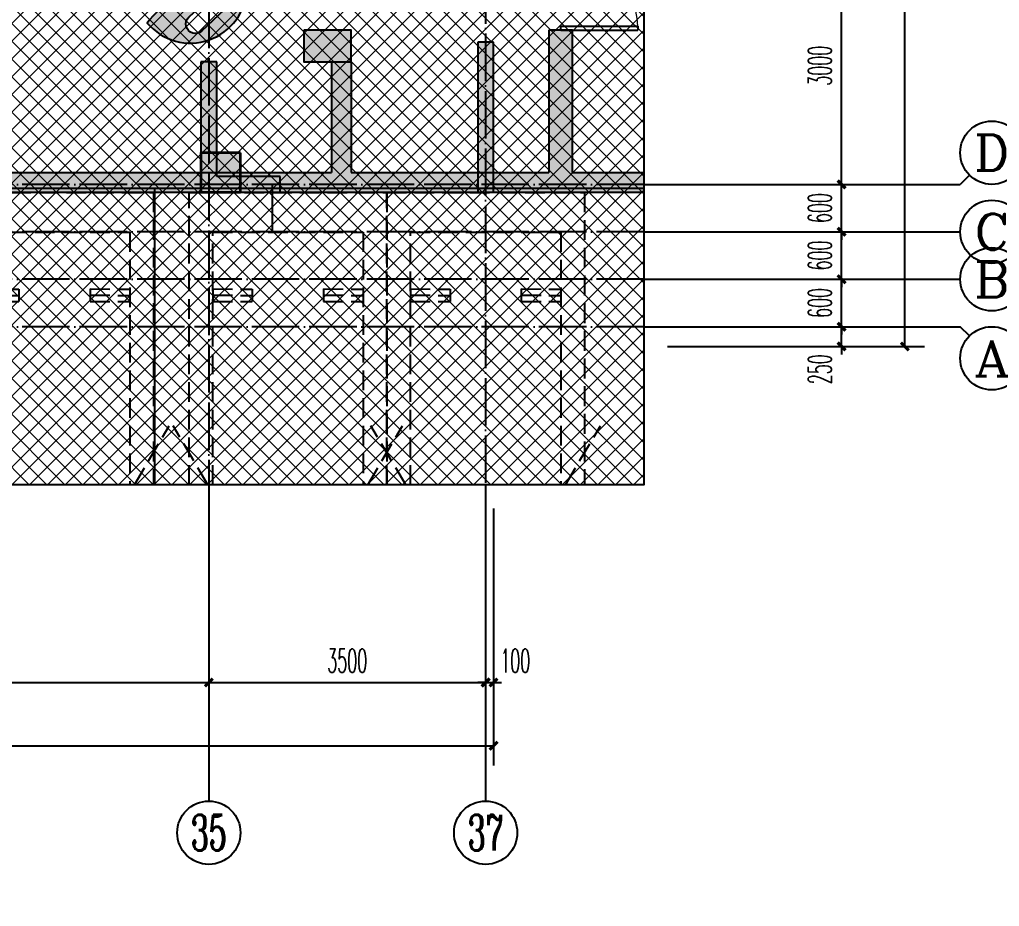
# Model space of a CAD drawing. Extents: x 27938 to 1507990, y 110129 to 923079.
# Drawn here: x 670814 to 683202, y 594601 to 605817 of the extents above; entities that cross this region are included whole.
import ezdxf
from ezdxf.enums import TextEntityAlignment as Align
from ezdxf.xclip import XClip

# ---------------------------------------------------------------- set-up
doc = ezdxf.new("R2010")
doc.units = 0
doc.header["$LTSCALE"] = 1000
doc.header["$MEASUREMENT"] = 0
doc.header["$XCLIPFRAME"] = 0
doc.linetypes.add('DASH', pattern=[0.35, 0.25, -0.1])
doc.linetypes.add('DOTE', pattern=[2.4200000000000004, 2, -0.2, 0.02, -0.2])
for name, color, linetype in [('0-R疏散口', 20, 'Continuous'), ('AXIS', 3, 'Continuous'), ('AXIS_TEXT', 7, 'Continuous'), ('COLUMN', 9, 'Continuous'), ('DOTE', 1, 'Continuous'), ('HS-A-停车位（标准）', 9, 'Continuous'), ('HS-A-墙-砼', 41, 'Continuous'), ('HS-A-门窗洞', 4, 'Continuous'), ('PUB_HATCH', 8, 'Continuous'), ('建-墙-填充', 8, 'Continuous'), ('疏散口', 20, 'Continuous')]:
    doc.layers.add(name, color=color, linetype=linetype)
doc.layers.add('填充', color=251, linetype='Continuous', lineweight=5)
doc.layers.add('砼柱', color=2, linetype='Continuous', lineweight=35)
doc.styles.add('_TCH_AXIS', font='COMPLEX', dxfattribs={"bigfont": 'GBCBIG'})
doc.styles.add('_TCH_DIM_T3', font='SIMPLEX.shx', dxfattribs={"width": 0.4941176470588236, "bigfont": 'GBCBIG.shx'})
doc.styles.add('COMPLEX', font='COMPLEX')
doc.dimstyles.new('_TCH_ARCH&&100', dxfattribs={"dimtxt": 297.5, "dimasz": 100, "dimexe": 250, "dimexo": 300, "dimgap": 126.25, "dimtad": 1, "dimdec": 0, "dimzin": 0, "dimdsep": 46, "dimtxsty": '_TCH_DIM_T3', "dimblk": 'ARCHTICK', "dimcen": 0.09, "dimclrt": 4, "dimazin": 2, "dimtfac": 1, "dimtdec": 0, "dimtix": 1, "dimtmove": 2, "dimatfit": 3, "dimfxl": 100, "dimtolj": 1, "dimtzin": 0, "dimarcsym": 0})

# ---------------------------------------------------------------- blocks, each defined once
blk = doc.blocks.new('A$C25A378E3')
at = {"layer": 'HS-A-停车位（标准）', "linetype": 'DASH'}
for p, q in [((299.9288666398497, 4280.200665866025), (299.9276344913524, 4120.200664976728)), ((299.9288666398497, 4280.200665866025), (799.9285807174165, 4280.00894703425)), ((799.9285807174165, 4280.00894703425), (799.9273485837039, 4120.008946264163)), ((1699.929113851395, 4280.193678615266), (1699.927881702897, 4120.19367778569)), ((1699.929113851395, 4280.193678615266), (2199.928827928961, 4280.001959843212)), ((2199.928827928961, 4280.001959843212), (2199.927595795365, 4120.001958953799)), ((299.9276344913524, 4120.200664976728), (799.9273485837039, 4120.008946264163)), ((299.9282505712472, 4200.200665451237), (799.9279646449722, 4200.00894667895)), ((1699.927881702897, 4120.19367778569), (2199.927595795365, 4120.001958953799)), ((1699.928497782676, 4200.193678200361), (2199.928211856517, 4200.001959428308)), ((300.0205537431175, 1700.046125917463), (-199.9740653929766, 2550.049336581258)), ((2200.020893819514, 1700.035927985562), (2700.026429273654, 2550.032717227354))]:
    blk.add_line(p, q, dxfattribs=at)
for points in [[(1.164153218269348e-10, 5499.999999999884), (2499.999999842257, 5499.971898506512), (2499.938176556607, -0.02810114610474557), (-0.06182328553404659, 3.472669050097466e-07)], [(299.9943796824664, 4999.996627852321), (2199.994379562442, 4999.975270717288), (2199.938176575466, -0.02472896687686443), (299.9381766954903, -0.003371831844560802)]]:
    blk.add_lwpolyline(points, close=True, dxfattribs=at)
blk = doc.blocks.new('A$C1DD019F9')
at = {"layer": '疏散口'}
h = blk.add_hatch(color=256, dxfattribs=at)
edge = h.paths.add_edge_path()
edge.add_line((1657.837590239942, 3315.723901660649), (367.3306208625436, 2025.216944172512))
edge.add_arc((562.7390984487897, 1829.808464785995), 276.3493204781321, 134.999999736071, 315.0000450135555)
edge.add_line((758.1477304548025, 1634.400139819365), (1381.488251060247, 2257.740654682275))
edge.add_arc((-487.2515846193137, 1989.868379143272), 1887.841129295078, -24.12321173134552, 8.157426411511608, ccw=False)
edge.add_arc((-487.2518275084583, 1989.868449001487), 1887.841379523462, 303.5961554791981, 335.8767893464231, ccw=False)
edge.add_arc((1657.83757689014, 1657.627985069564), 1658.095916591085, 89.99999953869542, 228.4172749558772, ccw=False)
h = blk.add_hatch(color=256, dxfattribs=at)
edge = h.paths.add_edge_path()
edge.add_line((1657.837590239942, 3315.723901660649), (2948.344559617341, 2025.216944172512))
edge.add_arc((2752.936082031095, 1829.808464785995), 276.3493204781321, -135.00004501355562, 45.000000263928996, ccw=False)
edge.add_line((2557.527450025082, 1634.400139819365), (1934.186929419636, 2257.740654682275))
edge.add_arc((3802.926765099197, 1989.868379143272), 1887.841129295078, 171.8425735884883, 204.1232117313454)
edge.add_arc((3802.927007988342, 1989.868449001489), 1887.841379523464, 204.123210653577, 236.403844520802)
edge.add_arc((1657.837603589745, 1657.627985069564), 1658.095916591085, 311.5827250441228, 450.0000004613047)
for points in [[(1657.837590239942, 3315.723901660649), (367.3306208625437, 2025.216944172512, 1.000000395120669), (758.1477304548025, 1634.400139819365), (1381.488251060247, 2257.740654682275, -0.1417897514410627), (1235.721885070204, 1218.307265423704, -0.141789732410033), (557.3581269979476, 417.3751685111782, -0.6899650482418342), (1657.837590239942, 3315.723901660649)], [(1657.837590239942, 3315.723901660649), (2948.344559617341, 2025.216944172512, -1.000000395120669), (2557.527450025082, 1634.400139819365), (1934.186929419636, 2257.740654682275, 0.1417897514410627), (2079.953295409679, 1218.307265423704, 0.141789732410033), (2758.317053481937, 417.3751685111782, 0.6899650482418342), (1657.837590239942, 3315.723901660649)]]:
    blk.add_lwpolyline(points, format="xyb", close=True, dxfattribs=at)
blk = doc.blocks.new('GFDGFSDFGD')
at = {"layer": 'PUB_HATCH'}
for points in [[(470716.6138186982, 367423.7237571239), (470516.6138194655, 367423.7237572445), (470516.6138193845, 365523.7242152715), (470716.6138235736, 365523.7259667461)], [(468016.6126930281, 365523.7242152719), (468016.6126930281, 365723.7242152719), (467216.6138193342, 365723.7242152694), (467216.6138205207, 367173.7241577404), (467016.6138205207, 367173.7241577404), (467016.6138193342, 365523.7242152694)]]:
    blk.add_hatch(color=256, dxfattribs=at).paths.add_polyline_path(points)
at = {"layer": 'COLUMN', "color": 6}
for p, q in [((470716.6138186982, 367423.7237571239), (470516.6138194655, 367423.7237572445)), ((470516.6138194655, 367423.7237572445), (470516.6138193845, 365523.7242152715)), ((470716.6138235736, 365523.7259667461), (470716.6138186982, 367423.7237571239)), ((467216.6138205207, 367173.7241577404), (467016.6138205207, 367173.7241577404)), ((467016.6138205207, 367173.7241577404), (467016.6138193342, 365523.7242152694)), ((467216.6138193342, 365723.7242152694), (467216.6138205207, 367173.7241577404)), ((468016.6126930281, 365723.7242152719), (467216.6138193342, 365723.7242152694)), ((468016.6126930281, 365523.7242152719), (468016.6126930281, 365723.7242152719)), ((467016.6138193342, 365523.7242152694), (468016.6126930281, 365523.7242152719)), ((470516.6138193845, 365523.7242152715), (470716.6138235736, 365523.7259667461))]:
    blk.add_line(p, q, dxfattribs=at)
blk = doc.blocks.new('$DorLib2D$00000002')
for p, q in [((-0.5, -5.684341886080802e-17), (-0.5000000000000007, 0.4875)), ((-0.4750000000000007, 0.4875), (-0.5000000000000007, 0.4875)), ((-0.475, -2.842170943040401e-17), (-0.4750000000000007, 0.4875)), ((0.475, -2.842170943040401e-17), (0.4750000000000007, 0.4875)), ((0.4750000000000007, 0.4875), (0.5000000000000007, 0.4875)), ((0.5, -5.684341886080802e-17), (0.5000000000000007, 0.4875)), ((-0.5, -5.684341886080802e-17), (-0.475, -2.842170943040401e-17)), ((0.5, -5.684341886080802e-17), (0.475, -2.842170943040401e-17))]:
    blk.add_line(p, q)
at = {"lineweight": 13}
for centre, start, end in [((-0.4875, -4.263256414560601e-17), 0, 88.53071641864632), ((0.4875, -4.263256414560601e-17), 91.4692835813537, 180)]:
    blk.add_arc(centre, 0.4875, start, end, dxfattribs=at)
blk = doc.blocks.new('_FZH')
blk.add_lwpolyline([(-0.5, -0.5), (0.5, -0.5), (0.5, 0.5), (-0.5, 0.5)], close=True)
at = {"layer": 'PUB_HATCH'}
blk.add_solid([(-0.5, -0.5), (0.5, -0.5), (-0.5, 0.5), (0.5, 0.5)], dxfattribs=at)
blk = doc.blocks.new('A$C74D73064')
at = {"layer": 'PUB_HATCH'}
for points in [[(116415.4155966634, 54722.25575197964), (116415.4155966633, 56522.2350990947), (116115.4155966634, 56522.23509909471), (116115.4155966635, 54722.25587775343), (116265.4155757011, 54638.92248153312)], [(113615.389176349, 56122.23509909539), (113365.3891763493, 56122.23509909539), (113365.3891763493, 54721.70048682063), (113482.055843016, 54638.36715348729), (113615.3891763493, 54721.70048682059)], [(112215.4155942003, 54972.25222038873), (111715.4155942003, 54972.25222038873), (111715.4155942003, 54472.25222038873), (112215.4155942003, 54472.25222038873)]]:
    blk.add_hatch(color=256, dxfattribs=at).paths.add_polyline_path(points)
at = {"layer": '填充'}
h = blk.add_hatch(dxfattribs=at)
h.set_pattern_fill('ANSI37', color=196, scale=100, style=0)
h.set_pattern_definition([(45, (-58932.59737397294, 57522.26104246161), (-112.2532015133644, 112.2532015133644), []), (135, (-58932.59737397294, 57522.26104246161), (-112.2532015133644, -112.2532015133644), [])])
h.paths.add_polyline_path([(80665.17657511955, 65672.48837301414), (80665.16932242422, 67372.48837294616), (76315.42368363193, 67372.47708903544), (76315.44392695435, 65922.31491917116), (73815.27983643705, 65922.28001850366), (73815.70312912099, 63022.07399201696), (71715.62008735508, 63022.08716759388), (71715.62008629018, 58172.52289359935), (76465.42623533832, 58172.52289476292), (76465.42663210043, 57472.26040527446), (81365.36264781794, 57472.33170770865), (81365.36493707402, 59522.34522828285), (81765.3190175374, 59522.16067231307), (81765.3167283663, 61372.41094861017), (79315.43034706055, 61372.50304306741), (79315.43729322893, 65672.48837303871)], flags=16)
h.paths.add_polyline_path([(104365.4086881626, 66522.63366111729), (104365.4076288358, 67421.37207475211), (100065.881475899, 67423.14449472248), (100065.8795978961, 65672.65199905203), (101315.6179143765, 65672.65199907881), (101315.4711288555, 61472.51502871164), (96715.47766501829, 61472.51356931019), (96715.47981255525, 58172.52251458913), (101465.4718973952, 58172.52251474874), (101465.4718925493, 57472.25621834851), (104165.4718936068, 57472.25621835887), (104165.4718936031, 59522.25982905645), (107365.4438624625, 59522.24441909161), (107365.4570225276, 63822.26013017795), (106865.5058597741, 63822.24568696052), (106865.4991138614, 66522.58811312297)], flags=16)
h.paths.add_polyline_path([(63315.42633097706, 70272.25290802703), (117315.4131985184, 70272.25290802703), (117315.4131985184, 50772.25290920387), (63315.42633097706, 50772.25290920387)])
at = {"layer": '建-墙-填充'}
for points in [[(94530.03510113491, 54721.70048682066), (94530.03510113491, 54471.70048682066), (113465.3891763493, 54471.70048682066), (113482.055843016, 54638.36715348729), (113365.3891763493, 54721.70048682063)], [(113482.055843016, 54638.36715348729), (113465.3891763493, 54471.70048682066), (115365.4155937695, 54471.70048682066), (115365.4155937695, 54721.70048682066), (113615.3891763493, 54721.70048682059)], [(115365.4156356952, 54722.25619218789), (115365.4155308836, 54472.25619218791), (116265.4155337764, 54472.25581486629), (116265.4155757011, 54638.92248153312), (116115.4155966635, 54722.25587775343)], [(116265.4155757011, 54638.92248153312), (116265.4155337764, 54472.25581486629), (117515.4348529628, 54472.25529080082), (117598.7681862959, 54605.58860317161), (117515.4348529625, 54722.25529080063), (116415.4155966634, 54722.25575197964)]]:
    blk.add_hatch(color=256, dxfattribs=at).paths.add_polyline_path(points)
at = {"color": 3}
blk.add_lwpolyline([(63315.42633097706, 70272.25290802703), (117315.4131985184, 70272.25290802703), (117315.4131985184, 50772.25290920387), (63315.42633097706, 50772.25290920387)], close=True, dxfattribs=at)
at = {"layer": 'DOTE', "color": 5}
for p, q in [((186069.1586907378, 54519.25646165141), (-82096.49317365023, 54519.25646165141)), ((111130.0351011313, 54519.2564616513), (111130.0351011313, 3986.254199284944))]:
    blk.add_line(p, q, dxfattribs=at)
at = {"layer": 'HS-A-墙-砼'}
for p, q in [((113615.389176349, 56522.2350990963), (113315.3891763492, 56522.2350990963)), ((116415.4155966633, 56522.2350990947), (116115.4155966634, 56522.23509909471)), ((116115.4155966634, 56522.23509909471), (116115.4155966635, 54722.25587775343)), ((116415.4155966634, 54722.25575197964), (116415.4155966633, 56522.2350990947)), ((113365.3891763494, 56122.23509909471), (113365.3891763493, 54721.70048682063)), ((113615.3891763493, 56122.2350990947), (113615.3891763493, 54721.70048682059)), ((94530.03510113491, 54721.70048682066), (113365.3891763493, 54721.70048682063)), ((113615.3891763493, 54721.70048682059), (115365.4155937695, 54721.70048682066)), ((115365.4156356952, 54722.25619218789), (116115.4155966635, 54722.25587775343)), ((116415.4155966634, 54722.25575197964), (117515.4348529625, 54722.25529080063)), ((94530.03510113491, 54471.70048682066), (113465.3891763493, 54471.70048682066)), ((113465.3891763493, 54471.70048682066), (115365.4155937695, 54471.70048682066)), ((115365.4155308836, 54472.25619218791), (116265.4155337764, 54472.25581486629)), ((116265.4155337764, 54472.25581486629), (117515.4348529628, 54472.25529080082))]:
    blk.add_line(p, q, dxfattribs=at)
at = {"layer": 'PUB_HATCH'}
blk.add_lwpolyline([(112215.4155942003, 54972.25222038873), (111715.4155942003, 54972.25222038873), (111715.4155942003, 54472.25222038873), (112215.4155942003, 54472.25222038873)], close=True, dxfattribs=at)
at = {"layer": '砼柱', "lineweight": 35}
blk.add_lwpolyline([(112215.4155942003, 54972.25222038873), (111715.4155942003, 54972.25222038873), (111715.4155942003, 54472.25222038873), (112215.4155942003, 54472.25222038873)], close=True, dxfattribs=at)
blk.add_blockref('GFDGFSDFGD', (-355301.152368289, -311051.4719234842))
at = {"layer": '0-R疏散口', "xscale": 0.4305656706515025, "yscale": 0.4305656706515025, "zscale": 0.4305656706515025, "rotation": 268.5740796940182}
blk.add_blockref('A$C1DD019F9', (110886.8245549439, 57803.87623169273), dxfattribs=at)
at = {"layer": 'COLUMN', "xscale": 400, "yscale": 600, "zscale": 600, "rotation": 270}
blk.add_blockref('_FZH', (113315.389176349, 56322.23509909539), dxfattribs=at)
at = {"layer": 'HS-A-停车位（标准）', "linetype": 'DASH', "rotation": 0.0006440387894940686}
for p in [(108615.4550043413, 48968.66647488682), (111565.4550043413, 48968.66647488682), (114065.4550043414, 48968.66647488694)]:
    blk.add_blockref('A$C25A378E3', p, dxfattribs=at)
at = {"layer": 'HS-A-门窗洞', "xscale": 2000, "yscale": 2000, "zscale": 300, "rotation": 270}
blk.add_blockref('$DorLib2D$00000002', (116265.4155966634, 57522.23509909527), dxfattribs=at)
blk = doc.blocks.new('HFHFTHFD')
at = {"layer": 'DOTE', "color": 0, "linetype": 'DOTE', "ltscale": 0.3}
for p, q in [((470616.5787020952, 612948.8100463543), (470616.5787020951, 593448.8100475312)), ((467116.5787022669, 601748.8100392178), (467116.5787022669, 593448.8100475312)), ((472616.5787020951, 597248.8100389724), (418616.5787028495, 597248.8100389724)), ((467916.5787022669, 597248.8100389725), (467916.578702267, 596648.8100389723)), ((472616.5787020951, 596648.8100389723), (418616.5787028495, 596648.8100389723)), ((472616.5787020951, 596048.810047531), (418616.5787028495, 596048.810047531)), ((472616.5787020951, 595448.810047531), (418616.5787028495, 595448.8100475312))]:
    blk.add_line(p, q, dxfattribs=at)
blk = doc.blocks.new('_ArchTick')
at = {"color": 0, "linetype": 'ByBlock', "const_width": 0.4}
blk.add_lwpolyline([(-0.5, -0.5), (0.5, 0.5)], dxfattribs=at)
blk = doc.blocks.new('*D1551')
at = {"layer": 'AXIS', "color": 0, "lineweight": -2}
for p, q in [((679006.330890402, 601932.5644896362), (681456.330890402, 601932.5644896362)), ((681206.330890402, 601932.5644896362), (681206.330890402, 602032.5644896362)), ((681206.330890402, 601682.5644896362), (681206.330890402, 601932.5644896362)), ((679006.330890402, 601682.5644896362), (681456.330890402, 601682.5644896362)), ((681206.330890402, 601682.5644896362), (681206.330890402, 601582.5644896362))]:
    blk.add_line(p, q, dxfattribs=at)
at = {"layer": 'Defpoints', "color": 0}
for p in [(678706.330890402, 601932.5644896362), (681206.330890402, 601932.5644896362), (678706.330890402, 601682.5644896362)]:
    blk.add_point(p, dxfattribs=at)
at = {"layer": 'AXIS', "color": 0, "lineweight": -2, "xscale": 100, "yscale": 100, "zscale": 100}
for p, rotation in [((681206.330890402, 601932.5644896362), 270), ((681206.330890402, 601682.5644896362), 90)]:
    blk.add_blockref('_ArchTick', p, dxfattribs=dict(at, rotation=rotation))
at = {"layer": 'AXIS', "color": 4, "insert": (680931.330890402, 601393.5644896362), "char_height": 297.5, "attachment_point": 5, "rotation": 90, "style": '_TCH_DIM_T3'}
blk.add_mtext('\\A1;250', dxfattribs=at)
blk = doc.blocks.new('*D1552')
at = {"layer": 'AXIS', "color": 0, "lineweight": -2}
for p, q in [((681206.330890402, 602532.5644896363), (681206.330890402, 602632.5644896363)), ((679006.330890402, 602532.5644896363), (681456.330890402, 602532.5644896363)), ((681206.330890402, 601932.5644896362), (681206.330890402, 602532.5644896363)), ((679006.330890402, 601932.5644896362), (681456.330890402, 601932.5644896362)), ((681206.330890402, 601932.5644896362), (681206.330890402, 601832.5644896362))]:
    blk.add_line(p, q, dxfattribs=at)
at = {"layer": 'Defpoints', "color": 0}
for p in [(678706.330890402, 602532.5644896363), (681206.330890402, 602532.5644896363), (678706.330890402, 601932.5644896362)]:
    blk.add_point(p, dxfattribs=at)
at = {"layer": 'AXIS', "color": 0, "lineweight": -2, "xscale": 100, "yscale": 100, "zscale": 100}
for p, rotation in [((681206.330890402, 602532.5644896363), 270), ((681206.330890402, 601932.5644896362), 90)]:
    blk.add_blockref('_ArchTick', p, dxfattribs=dict(at, rotation=rotation))
at = {"layer": 'AXIS', "color": 4, "insert": (680931.3308904018, 602232.5644896363), "char_height": 297.5, "attachment_point": 5, "rotation": 90, "style": '_TCH_DIM_T3'}
blk.add_mtext('\\A1;600', dxfattribs=at)
blk = doc.blocks.new('*D1553')
at = {"layer": 'AXIS', "color": 0, "lineweight": -2}
for p, q in [((681206.330890402, 603132.5644896358), (681206.330890402, 603232.5644896358)), ((679006.330890402, 603132.5644896358), (681456.330890402, 603132.5644896358)), ((681206.330890402, 602532.5644896363), (681206.330890402, 603132.5644896358)), ((679006.330890402, 602532.5644896363), (681456.330890402, 602532.5644896363)), ((681206.330890402, 602532.5644896363), (681206.330890402, 602432.5644896363))]:
    blk.add_line(p, q, dxfattribs=at)
at = {"layer": 'Defpoints', "color": 0}
for p in [(678706.330890402, 603132.5644896358), (681206.330890402, 603132.5644896358), (678706.330890402, 602532.5644896363)]:
    blk.add_point(p, dxfattribs=at)
at = {"layer": 'AXIS', "color": 0, "lineweight": -2, "xscale": 100, "yscale": 100, "zscale": 100}
for p, rotation in [((681206.330890402, 603132.5644896358), 270), ((681206.330890402, 602532.5644896363), 90)]:
    blk.add_blockref('_ArchTick', p, dxfattribs=dict(at, rotation=rotation))
at = {"layer": 'AXIS', "color": 4, "insert": (680931.3308904018, 602832.5644896361), "char_height": 297.5, "attachment_point": 5, "rotation": 90, "style": '_TCH_DIM_T3'}
blk.add_mtext('\\A1;600', dxfattribs=at)
blk = doc.blocks.new('*D1554')
at = {"layer": 'AXIS', "color": 0, "lineweight": -2}
for p, q in [((681206.330890402, 603732.5644896349), (681206.330890402, 603832.5644896349)), ((679006.330890402, 603732.5644896349), (681456.330890402, 603732.5644896349)), ((681206.330890402, 603132.5644896358), (681206.330890402, 603732.5644896349)), ((679006.330890402, 603132.5644896358), (681456.330890402, 603132.5644896358)), ((681206.330890402, 603132.5644896358), (681206.330890402, 603032.5644896358))]:
    blk.add_line(p, q, dxfattribs=at)
at = {"layer": 'Defpoints', "color": 0}
for p in [(678706.330890402, 603732.5644896349), (681206.330890402, 603732.5644896349), (678706.330890402, 603132.5644896358)]:
    blk.add_point(p, dxfattribs=at)
at = {"layer": 'AXIS', "color": 0, "lineweight": -2, "xscale": 100, "yscale": 100, "zscale": 100}
for p, rotation in [((681206.330890402, 603732.5644896349), 270), ((681206.330890402, 603132.5644896358), 90)]:
    blk.add_blockref('_ArchTick', p, dxfattribs=dict(at, rotation=rotation))
at = {"layer": 'AXIS', "color": 4, "insert": (680931.3308904018, 603432.5644896354), "char_height": 297.5, "attachment_point": 5, "rotation": 90, "style": '_TCH_DIM_T3'}
blk.add_mtext('\\A1;600', dxfattribs=at)
blk = doc.blocks.new('*D1555')
at = {"layer": 'AXIS', "color": 0, "lineweight": -2}
for p, q in [((679006.330890402, 606732.5644887378), (681456.330890402, 606732.5644887378)), ((681206.330890402, 603732.5644896349), (681206.330890402, 606732.5644887378)), ((679006.330890402, 603732.5644896349), (681456.330890402, 603732.5644896349))]:
    blk.add_line(p, q, dxfattribs=at)
at = {"layer": 'Defpoints', "color": 0}
for p in [(678706.330890402, 606732.5644887378), (681206.330890402, 606732.5644887378), (678706.330890402, 603732.5644896349)]:
    blk.add_point(p, dxfattribs=at)
at = {"layer": 'AXIS', "color": 0, "lineweight": -2, "xscale": 100, "yscale": 100, "zscale": 100}
for p, rotation in [((681206.330890402, 606732.5644887378), 90), ((681206.330890402, 603732.5644896349), 270)]:
    blk.add_blockref('_ArchTick', p, dxfattribs=dict(at, rotation=rotation))
at = {"layer": 'AXIS', "color": 4, "insert": (680931.3308904018, 605232.5644891865), "char_height": 297.5, "attachment_point": 5, "rotation": 90, "style": '_TCH_DIM_T3'}
blk.add_mtext('\\A1;3000', dxfattribs=at)
blk = doc.blocks.new('*D1566')
at = {"layer": 'AXIS', "color": 0, "lineweight": -2}
for p, q in [((679006.330890402, 617732.5631829288), (682256.330890402, 617732.5631829288)), ((682006.330890402, 601682.5644896365), (682006.330890402, 617732.5631829288)), ((679006.330890402, 601682.5644896365), (682256.330890402, 601682.5644896365))]:
    blk.add_line(p, q, dxfattribs=at)
at = {"layer": 'Defpoints', "color": 0}
for p in [(678706.330890402, 617732.5631829288), (682006.330890402, 617732.5631829288), (678706.330890402, 601682.5644896365)]:
    blk.add_point(p, dxfattribs=at)
at = {"layer": 'AXIS', "color": 0, "lineweight": -2, "xscale": 100, "yscale": 100, "zscale": 100}
for p, rotation in [((682006.330890402, 617732.5631829288), 90), ((682006.330890402, 601682.5644896365), 270)]:
    blk.add_blockref('_ArchTick', p, dxfattribs=dict(at, rotation=rotation))
at = {"layer": 'AXIS', "color": 4, "insert": (681731.3308904018, 609707.5638362828), "char_height": 297.5, "attachment_point": 5, "rotation": 90, "style": '_TCH_DIM_T3'}
blk.add_mtext('\\A1;16050', dxfattribs=at)
blk = doc.blocks.new('*D1608')
at = {"layer": 'AXIS', "color": 0, "lineweight": -2}
for p, q in [((676706.3177587426, 599632.5644896365), (676706.3177587426, 597182.5644896365)), ((676806.3177587573, 599632.5644896365), (676806.3177587573, 597182.5644896365)), ((676706.3177587426, 597432.5644896365), (676606.3177587426, 597432.5644896365)), ((676706.3177587426, 597432.5644896365), (676806.3177587573, 597432.5644896365)), ((676806.3177587573, 597432.5644896365), (676906.3177587573, 597432.5644896365))]:
    blk.add_line(p, q, dxfattribs=at)
at = {"layer": 'Defpoints', "color": 0}
for p in [(676706.3177587426, 599932.5644896365), (676806.3177587573, 599932.5644896365), (676806.3177587573, 597432.5644896365)]:
    blk.add_point(p, dxfattribs=at)
at = {"layer": 'AXIS', "color": 0, "lineweight": -2, "xscale": 100, "yscale": 100, "zscale": 100}
blk.add_blockref('_ArchTick', (676706.3177587426, 597432.5644896365), dxfattribs=at)
at = {"layer": 'AXIS', "color": 0, "lineweight": -2, "xscale": 100, "yscale": 100, "zscale": 100, "rotation": 180}
blk.add_blockref('_ArchTick', (676806.3177587573, 597432.5644896365), dxfattribs=at)
at = {"layer": 'AXIS', "color": 4, "insert": (677081.3177587573, 597707.5644896365), "char_height": 297.5, "attachment_point": 5, "style": '_TCH_DIM_T3'}
blk.add_mtext('\\A1;100', dxfattribs=at)
blk = doc.blocks.new('*D1609')
at = {"layer": 'AXIS', "color": 0, "lineweight": -2}
for p, q in [((673206.3177587417, 599632.5644896365), (673206.3177587417, 597182.5644896365)), ((676706.3177587426, 599632.5644896365), (676706.3177587426, 597182.5644896365)), ((673206.3177587417, 597432.5644896365), (676706.3177587426, 597432.5644896365))]:
    blk.add_line(p, q, dxfattribs=at)
at = {"layer": 'Defpoints', "color": 0}
for p in [(673206.3177587417, 599932.5644896365), (676706.3177587426, 599932.5644896365), (676706.3177587426, 597432.5644896365)]:
    blk.add_point(p, dxfattribs=at)
at = {"layer": 'AXIS', "color": 0, "lineweight": -2, "xscale": 100, "yscale": 100, "zscale": 100, "rotation": 180}
blk.add_blockref('_ArchTick', (673206.3177587417, 597432.5644896365), dxfattribs=at)
at = {"layer": 'AXIS', "color": 0, "lineweight": -2, "xscale": 100, "yscale": 100, "zscale": 100}
blk.add_blockref('_ArchTick', (676706.3177587426, 597432.5644896365), dxfattribs=at)
at = {"layer": 'AXIS', "color": 4, "insert": (674956.3177587421, 597707.5644896365), "char_height": 297.5, "attachment_point": 5, "style": '_TCH_DIM_T3'}
blk.add_mtext('\\A1;3500', dxfattribs=at)
blk = doc.blocks.new('*D1610')
at = {"layer": 'AXIS', "color": 0, "lineweight": -2}
for p, q in [((667406.3392364059, 599632.5644896365), (667406.3392364059, 597182.5644896365)), ((673206.3177587417, 599632.5644896365), (673206.3177587417, 597182.5644896365)), ((667406.3392364059, 597432.5644896365), (673206.3177587417, 597432.5644896365))]:
    blk.add_line(p, q, dxfattribs=at)
at = {"layer": 'Defpoints', "color": 0}
for p in [(667406.3392364059, 599932.5644896365), (673206.3177587417, 599932.5644896365), (673206.3177587417, 597432.5644896365)]:
    blk.add_point(p, dxfattribs=at)
at = {"layer": 'AXIS', "color": 0, "lineweight": -2, "xscale": 100, "yscale": 100, "zscale": 100, "rotation": 180}
blk.add_blockref('_ArchTick', (667406.3392364059, 597432.5644896365), dxfattribs=at)
at = {"layer": 'AXIS', "color": 0, "lineweight": -2, "xscale": 100, "yscale": 100, "zscale": 100}
blk.add_blockref('_ArchTick', (673206.3177587417, 597432.5644896365), dxfattribs=at)
at = {"layer": 'AXIS', "color": 4, "insert": (670306.3284975737, 597707.5644896365), "char_height": 297.5, "attachment_point": 5, "style": '_TCH_DIM_T3'}
blk.add_mtext('\\A1;5800', dxfattribs=at)
blk = doc.blocks.new('*D1622')
at = {"layer": 'AXIS', "color": 0, "lineweight": -2}
for p, q in [((626606.3308911417, 599632.5644896365), (626606.3308911417, 596382.5644896365)), ((676806.3177587573, 599632.5644896365), (676806.3177587573, 596382.5644896365)), ((626606.3308911417, 596632.5644896365), (676806.3177587573, 596632.5644896365))]:
    blk.add_line(p, q, dxfattribs=at)
at = {"layer": 'Defpoints', "color": 0}
for p in [(626606.3308911417, 599932.5644896365), (676806.3177587573, 599932.5644896365), (676806.3177587573, 596632.5644896365)]:
    blk.add_point(p, dxfattribs=at)
at = {"layer": 'AXIS', "color": 0, "lineweight": -2, "xscale": 100, "yscale": 100, "zscale": 100, "rotation": 180}
blk.add_blockref('_ArchTick', (626606.3308911417, 596632.5644896365), dxfattribs=at)
at = {"layer": 'AXIS', "color": 0, "lineweight": -2, "xscale": 100, "yscale": 100, "zscale": 100}
blk.add_blockref('_ArchTick', (676806.3177587573, 596632.5644896365), dxfattribs=at)
at = {"layer": 'AXIS', "color": 4, "insert": (651706.3243249494, 596907.5644896365), "char_height": 297.5, "attachment_point": 5, "style": '_TCH_DIM_T3'}
blk.add_mtext('\\A1;50200', dxfattribs=at)
blk = doc.blocks.new('_AXISO')
blk.add_circle((0, 0), 0.5)
at = {"layer": 'AXIS_TEXT', "style": 'COMPLEX', "width": 1.041666666666667}
blk.add_attdef('A', text='', height=0.56, dxfattribs=at).set_placement((-0.25, -0.28), (0.25, -0.28), align=Align.FIT)

msp = doc.modelspace()

# ---------------------------------------------------------------- linework, layer by layer
at = {"layer": 'AXIS', "color": 8}
for p, q in [((682823.4881779273, 603849.7217771618), (682706.330890402, 603732.5644896365)), ((678706.330890402, 603732.5644896365), (682706.330890402, 603732.5644896365)), ((678706.3308904015, 603132.5644896365), (682706.3308904015, 603132.5644896365)), ((678706.330890402, 602532.5644896365), (682706.330890402, 602532.5644896365)), ((678706.330890402, 601932.5644896362), (682706.330890402, 601932.5644896362)), ((682823.4881779273, 601815.4072021109), (682706.330890402, 601932.5644896362)), ((673206.3177587417, 599932.564489636), (673206.3177587417, 595932.564489636)), ((676706.3177587426, 599932.5644896365), (676706.3177587426, 595932.5644896365))]:
    msp.add_line(p, q, dxfattribs=at)

# ---------------------------------------------------------------- block references
at = {"color": 8}
ref = msp.add_blockref('A$C74D73064', (561390.9045602017, 549160.3115804325), dxfattribs=at)
XClip(ref).set_block_clipping_path([(63315.42633097709, 50772.252909203875), (117315.41319851839, 70272.25290802709)])
at = {"color": 169}
msp.add_blockref('HFHFTHFD', (206089.7521883294, 6483.754442105186), dxfattribs=at)
at = {"color": 8}
msp.add_blockref('GFDGFSDFGD', (206089.7521919127, 238108.8396569482), dxfattribs=at)
at = {"layer": 'AXIS', "color": 8}
ref = msp.add_blockref('_AXISO', (683106.330890402, 604132.5644896365), dxfattribs=dict(at, xscale=800, yscale=800, zscale=800))
ref.add_attrib('A', 'D', dxfattribs={"layer": 'AXIS_TEXT', "color": 8, "ltscale": 0.5, "height": 452.5483399593904, "style": '_TCH_AXIS', "width": 1.235294117647267}).set_placement((682880.0567204222, 603906.2903196567), (683332.6050603817, 603906.2903196567), align=Align.FIT)
ref = msp.add_blockref('_AXISO', (683106.3308904015, 603132.5644896365), dxfattribs=dict(at, xscale=800, yscale=800, zscale=800))
ref.add_attrib('A', 'C', dxfattribs={"layer": 'AXIS_TEXT', "color": 8, "ltscale": 0.5, "height": 452.5483399593904, "style": '_TCH_AXIS', "width": 1.400000000000236}).set_placement((682880.0567204218, 602906.2903196567), (683332.6050603812, 602906.2903196567), align=Align.FIT)
ref = msp.add_blockref('_AXISO', (683106.330890402, 602532.5644896365), dxfattribs=dict(at, xscale=800, yscale=800, zscale=800))
ref.add_attrib('A', 'B', dxfattribs={"layer": 'AXIS_TEXT', "color": 8, "ltscale": 0.5, "height": 452.5483399593904, "style": '_TCH_AXIS', "width": 1.235294117647267}).set_placement((682880.0567204222, 602306.2903196567), (683332.6050603817, 602306.2903196567), align=Align.FIT)
ref = msp.add_blockref('_AXISO', (683106.330890402, 601532.5644896362), dxfattribs=dict(at, xscale=800, yscale=800, zscale=800))
ref.add_attrib('A', 'A', dxfattribs={"layer": 'AXIS_TEXT', "color": 8, "ltscale": 0.5, "height": 452.5483399593904, "style": '_TCH_AXIS', "width": 1.166666666666864}).set_placement((682880.0567204222, 601306.2903196565), (683332.6050603817, 601306.2903196565), align=Align.FIT)
ref = msp.add_blockref('_AXISO', (673206.3177587417, 595532.564489636), dxfattribs=dict(at, xscale=800, yscale=800, zscale=800))
ref.add_attrib('A', '35', dxfattribs={"layer": 'AXIS_TEXT', "color": 8, "ltscale": 0.5, "height": 452.5483399593904, "style": '_TCH_AXIS', "width": 0.6363636363637438}).set_placement((672980.0435887619, 595306.2903196563), (673432.5919287214, 595306.2903196563), align=Align.FIT)
ref = msp.add_blockref('_AXISO', (676706.3177587426, 595532.5644896365), dxfattribs=dict(at, xscale=800, yscale=800, zscale=800))
ref.add_attrib('A', '37', dxfattribs={"layer": 'AXIS_TEXT', "color": 8, "ltscale": 0.5, "height": 452.5483399593904, "style": '_TCH_AXIS', "width": 0.6363636363637437}).set_placement((676480.0435887629, 595306.2903196567), (676932.5919287223, 595306.2903196567), align=Align.FIT)

# ---------------------------------------------------------------- dimensions: what is measured, and where the dimension line sits
for p1, p2, distance, picture, middle in [((678706.330890402, 601682.5644896365), (678706.330890402, 617732.5631829288), -3300, '*D1566', (681731.3308904018, 609707.5638362828)), ((678706.330890402, 603732.5644896349), (678706.330890402, 606732.5644887378), -2500, '*D1555', (680931.3308904018, 605232.5644891865)), ((678706.330890402, 603132.5644896358), (678706.330890402, 603732.5644896349), -2500, '*D1554', (680931.3308904018, 603432.5644896354)), ((678706.330890402, 602532.5644896363), (678706.330890402, 603132.5644896358), -2500, '*D1553', (680931.3308904018, 602832.5644896361)), ((678706.330890402, 601932.5644896362), (678706.330890402, 602532.5644896363), -2500, '*D1552', (680931.3308904018, 602232.5644896363)), ((626606.3308911417, 599932.5644896365), (676806.3177587573, 599932.5644896365), -3300.0000000000005, '*D1622', (651706.3243249494, 596907.5644896365)), ((667406.3392364059, 599932.5644896365), (673206.3177587417, 599932.5644896365), -2500, '*D1610', (670306.3284975737, 597707.5644896365)), ((673206.3177587417, 599932.5644896365), (676706.3177587426, 599932.5644896365), -2500, '*D1609', (674956.3177587421, 597707.5644896365))]:
    dim = msp.add_aligned_dim(p1=p1, p2=p2, distance=distance, dimstyle='_TCH_ARCH&&100', dxfattribs=at)
    dim.commit()
    dim.dimension.update_dxf_attribs({"geometry": picture, "text_midpoint": middle})
for base, p1, p2, angle, picture, middle in [((681206.330890402, 601932.5644896362), (678706.330890402, 601682.5644896362), (678706.330890402, 601932.5644896362), 90, '*D1551', (680931.330890402, 601393.5644896362)), ((676806.3177587573, 597432.5644896365), (676706.3177587426, 599932.5644896365), (676806.3177587573, 599932.5644896365), 0, '*D1608', (677081.3177587573, 597707.5644896365))]:
    dim = msp.add_linear_dim(base=base, p1=p1, p2=p2, angle=angle, dimstyle='_TCH_ARCH&&100', dxfattribs=at)
    dim.commit()
    dim.dimension.update_dxf_attribs({"geometry": picture, "text_midpoint": middle, "dimtype": 129})

doc.saveas('drawing.dxf')
